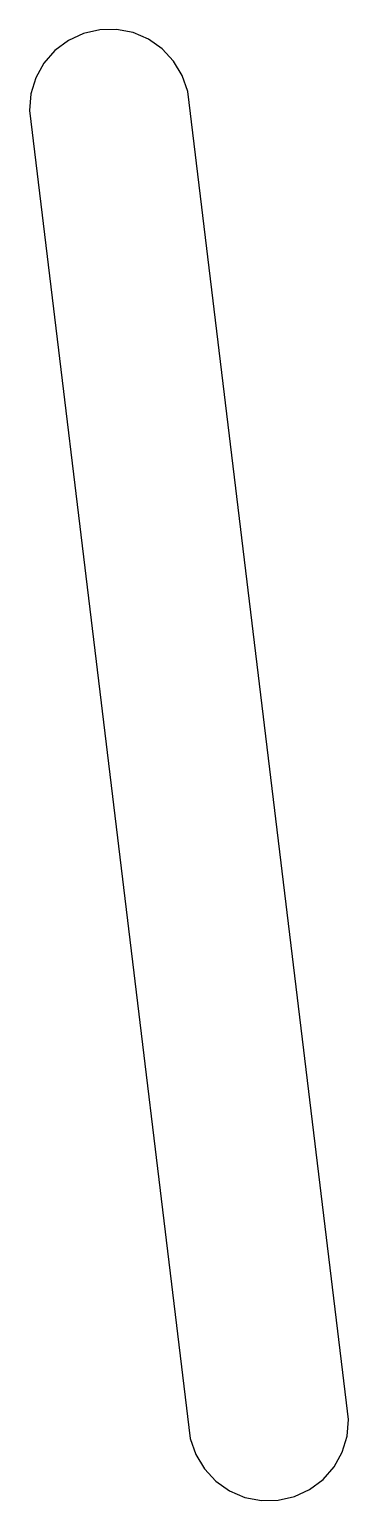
# Model space of a CAD drawing. Header units: metres. Extents: x -14.9 to 5, y -5 to 86.7.
import ezdxf

# ---------------------------------------------------------------- set-up
doc = ezdxf.new("R2010")
doc.units = ezdxf.units.M

msp = doc.modelspace()

# ---------------------------------------------------------------- linework, layer by layer
for p, q in [((-11.5332, 86.4884), (-12.4812, 86.048)), ((-10.5144, 86.7219), (-11.5332, 86.4884)), ((-9.46921, 86.7386), (-10.5144, 86.7219)), ((-8.44344, 86.5376), (-9.46921, 86.7386)), ((-7.48186, 86.1277), (-8.44344, 86.5376)), ((-13.317, 85.4202), (-14.004, 84.6324)), ((-12.4812, 86.048), (-13.317, 85.4202)), ((-6.62653, 85.5269), (-7.48186, 86.1277)), ((-5.91481, 84.7613), (-6.62653, 85.5269)), ((-14.004, 84.6324), (-14.5121, 83.7189)), ((-5.37781, 83.8645), (-5.91481, 84.7613)), ((-14.5121, 83.7189), (-14.8192, 82.7198)), ((-5.039, 82.8756), (-5.37781, 83.8645)), ((-14.8192, 82.7198), (-14.9119, 81.6786)), ((4.87355, 1.11734), (-5.039, 82.8756)), ((-14.9119, 81.6786), (-4.87355, -1.11734)), ((4.99936, 0.079651), (4.87355, 1.11734)), ((4.90668, -0.961487), (4.99936, 0.079651)), ((-4.87355, -1.11734), (-4.53473, -2.10619)), ((4.59955, -1.96063), (4.90668, -0.961487)), ((-4.53473, -2.10619), (-3.99774, -3.00299)), ((4.09138, -2.8741), (4.59955, -1.96063)), ((-3.99774, -3.00299), (-3.28601, -3.76855)), ((2.56866, -4.28973), (3.40442, -3.66193)), ((3.40442, -3.66193), (4.09138, -2.8741)), ((-3.28601, -3.76855), (-2.43069, -4.3694)), ((-2.43069, -4.3694), (-1.46912, -4.7793)), ((1.62065, -4.73006), (2.56866, -4.28973)), ((-1.46912, -4.7793), (-0.443344, -4.9803)), ((-0.443344, -4.9803), (0.601791, -4.96364)), ((0.601791, -4.96364), (1.62065, -4.73006))]:
    msp.add_line(p, q)

doc.saveas('drawing.dxf')
